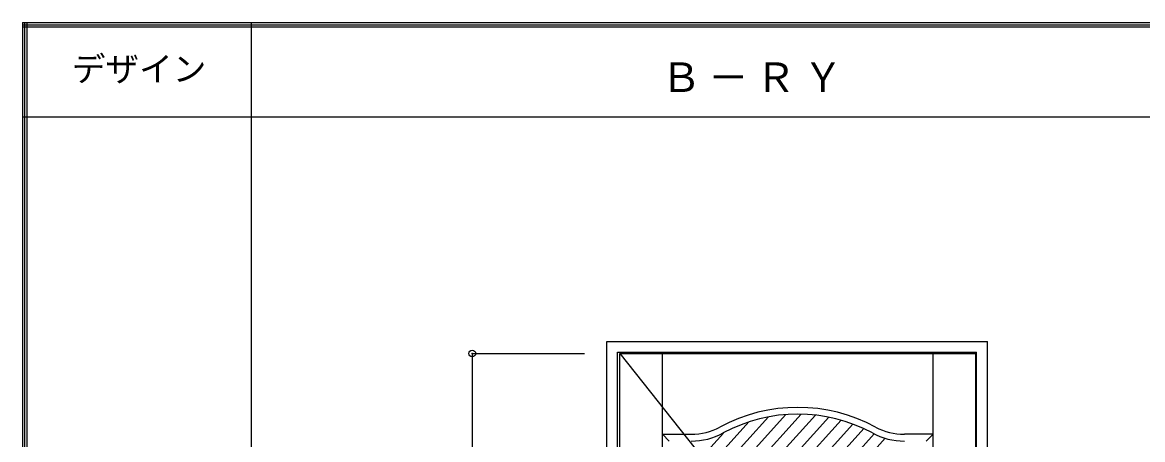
# Model space of a CAD drawing. Units: millimetres, scale not verified. Extents: x -6000 to 5700, y -4307 to 4175.
# Drawn here: x -6000 to -3503, y 3246 to 4175 of the extents above; entities that cross this region are included whole.
import ezdxf
from ezdxf.enums import TextEntityAlignment as Align

# ---------------------------------------------------------------- set-up
doc = ezdxf.new("R2010")
doc.units = ezdxf.units.MM
doc.header["$LTSCALE"] = 30
doc.header["$PDMODE"] = 32
doc.header["$PDSIZE"] = 15
doc.linetypes.add('CHAIN2', pattern=[12, 9, -1, 1, -1])
for name, color, linetype in [('0-2_扉', 7, 'Continuous'), ('0-4_枠', 3, 'Continuous'), ('0-7', 7, 'CHAIN2'), ('0-A_文字', 7, 'Continuous'), ('0-B_寸法', 7, 'Continuous'), ('0-C_ハッチ', 4, 'Continuous'), ('F-1_枠', 6, 'Continuous'), ('F-A_文字', 7, 'Continuous')]:
    doc.layers.add(name, color=color, linetype=linetype)
doc.styles.add('ＭＳ ゴシック', font='')
doc.styles.get('ＭＳ ゴシック').set_extended_font_data('MS Gothic')

msp = doc.modelspace()

# ---------------------------------------------------------------- linework, layer by layer
at = {"layer": '0-2_扉'}
for p, q in [((-4668.4, 1443), (-4668.4, 3438)), ((-4668.4, 3438), (-3875.4, 3438)), ((-4573.4, 2404.98), (-4573.4, 3438)), ((-3970.4, 1443), (-3970.4, 3438)), ((-3875.4, 1443), (-3875.4, 3438)), ((-4558.4, 3243), (-4573.4, 3258)), ((-4573.4, 3258), (-4509.39, 3258)), ((-3970.4, 3258), (-4034.41, 3258)), ((-3985.4, 3243), (-3970.4, 3258))]:
    msp.add_line(p, q, dxfattribs=at)
for centre, radius, start, end in [((-4271.9, 2953), 365, 61.6423, 118.3577), ((-4271.9, 2953), 350, 61.6423, 118.3577), ((-4509.39, 3393), 135, 270, 298.3577), ((-4034.41, 3393), 135, 241.6423, 270), ((-4509.39, 3393), 150, 270, 298.3577), ((-4034.41, 3393), 150, 241.6423, 270)]:
    msp.add_arc(centre, radius, start, end, dxfattribs=at)
at = {"layer": '0-4_枠'}
for p, q in [((-4697.4, 3465), (-3849.4, 3465)), ((-4697.4, 1418), (-4697.4, 3465)), ((-3849.4, 1418), (-3849.4, 3465)), ((-4673.4, 3441), (-3873.4, 3441)), ((-4673.4, 1418), (-4673.4, 3441)), ((-3873.4, 1418), (-3873.4, 3441))]:
    msp.add_line(p, q, dxfattribs=at)
at = {"layer": '0-7'}
msp.add_line((-4668.4, 3438), (-3875.4, 2440.5), dxfattribs=at)
at = {"layer": '0-B_寸法', "color": 4}
for q in [(-4747.4, 3438), (-4997.4, 1443)]:
    msp.add_line((-4997.4, 3438), q, dxfattribs=at)
at = {"layer": '0-B_寸法'}
msp.add_point((-4997.4, 3438), dxfattribs=at)
at = {"layer": '0-C_ハッチ'}
for p, q in [((-4264.19, 3302.92), (-4558.4, 2978.06)), ((-4298.78, 3301.97), (-4558.4, 3015.3)), ((-4232.41, 3300.77), (-4558.4, 2940.82)), ((-4337.12, 3296.87), (-4558.4, 3052.54)), ((-4202.88, 3296.13), (-4558.4, 2903.57)), ((-4175.25, 3289.39), (-4558.4, 2866.33)), ((-4381.13, 3285.52), (-4558.4, 3089.78)), ((-4149.29, 3280.82), (-4558.4, 2829.09)), ((-4124.82, 3270.59), (-4558.4, 2791.85)), ((-4437.55, 3260.47), (-4558.4, 3127.03)), ((-4101.66, 3258.92), (-4558.4, 2754.6)), ((-4076.81, 3249.12), (-4558.4, 2717.36))]:
    msp.add_line(p, q, dxfattribs=at)
at = {"layer": 'F-1_枠'}
for p, q in [((-6000, 4175), (5700, 4175)), ((-6000, 4175), (-6000, -4205)), ((-6000, 4170), (5700, 4170)), ((-5995, 4175), (-5995, -4205)), ((-5990, 4175), (-5990, -4205)), ((-5490, 4175), (-5490, -3790)), ((-6000, 4165), (5700, 4165)), ((-6000, 3965), (5700, 3965))]:
    msp.add_line(p, q, dxfattribs=at)

# ---------------------------------------------------------------- texts
at = {"layer": '0-A_文字', "insert": (-4576.7, 4020), "char_height": 65.98, "attachment_point": 7, "style": 'ＭＳ ゴシック'}
msp.add_mtext('\\T1.17;Ｂ－ＲＹ', dxfattribs=at)
at = {"layer": 'F-A_文字', "style": 'ＭＳ ゴシック'}
msp.add_text('デザイン', height=54.99, dxfattribs=at).set_placement((-5890, 4027.5), align=Align.BOTTOM_LEFT)

doc.saveas('drawing.dxf')
